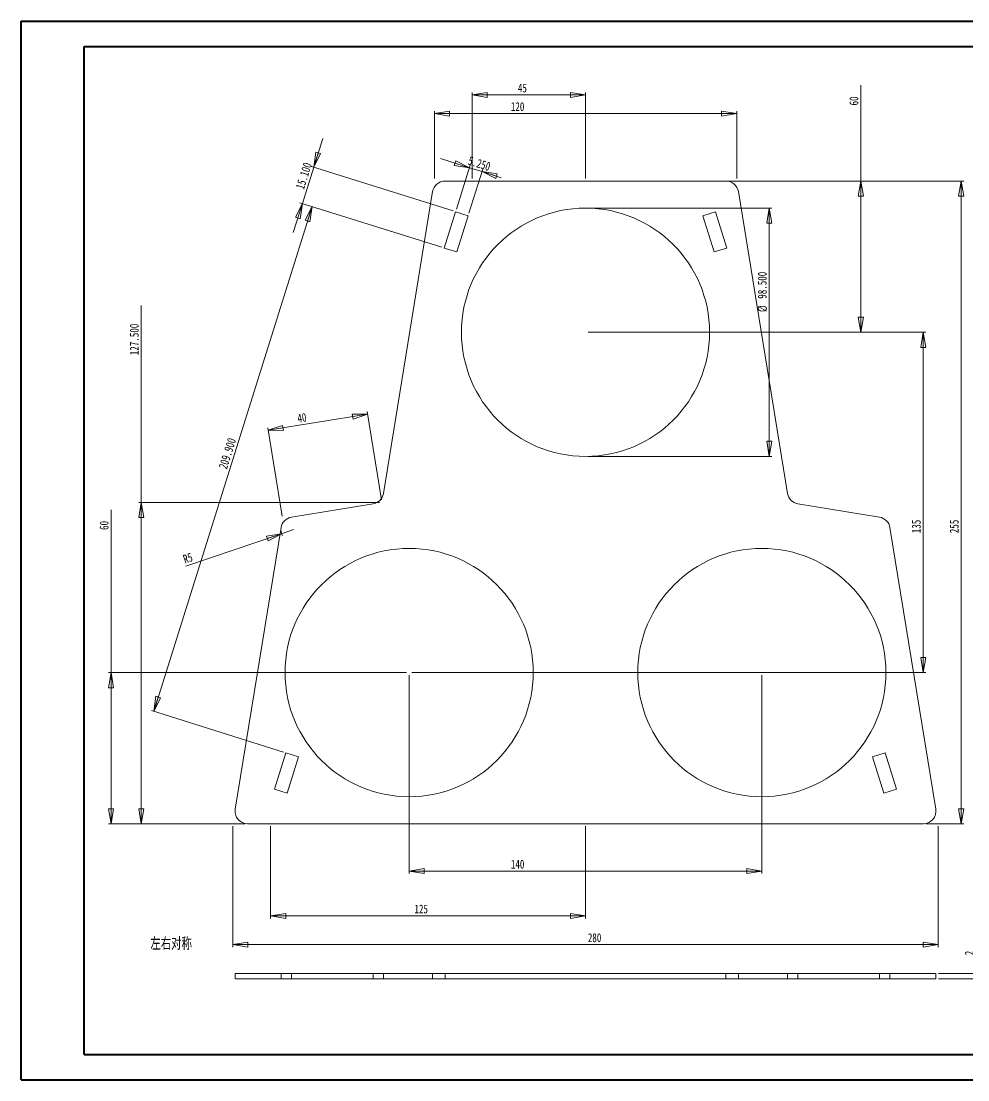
# Model space of a CAD drawing. Header units: millimetres. Extents: x 0 to 594, y 0 to 420.
# Drawn here: x 0.1 to 375.9, y 0.2 to 420.2 of the extents above; entities that cross this region are included whole.
import ezdxf

# ---------------------------------------------------------------- set-up
doc = ezdxf.new("R2010")
doc.units = ezdxf.units.MM
doc.styles.add('SLDTEXTSTYLE0', font='TXT', dxfattribs={"width": 0.75, "bigfont": 'bigfont'})
doc.styles.add('SLDTEXTSTYLE2', font='TXT', dxfattribs={"width": 0.75})
doc.dimstyles.new('SLDDIMSTYLE0', dxfattribs={"dimtxt": 3.5, "dimasz": 6, "dimexe": 0, "dimexo": 0.0625, "dimgap": 0.875, "dimtad": 1, "dimrnd": 1e-09, "dimzin": 4, "dimdsep": 46, "dimtxsty": 'SLDTEXTSTYLE2', "dimblk1": 'CLOSED', "dimblk2": 'CLOSED', "dimsah": 1, "dimcen": 0.09, "dimadec": 0, "dimazin": 1, "dimtfac": 1, "dimtmove": 0, "dimatfit": 0, "dimldrblk": 'CLOSED', "dimfxl": 1, "dimfrac": 2, "dimtolj": 1, "dimtzin": 12, "dimarcsym": 0})
doc.dimstyles.new('SLDDIMSTYLE1', dxfattribs={"dimtxt": 3.5, "dimasz": 6, "dimexe": 0, "dimexo": 0.0625, "dimgap": 0.875, "dimtad": 1, "dimrnd": 1e-09, "dimzin": 4, "dimdsep": 46, "dimtxsty": 'SLDTEXTSTYLE2', "dimblk1": 'CLOSED', "dimblk2": 'CLOSED', "dimsah": 1, "dimcen": 0.09, "dimadec": 0, "dimazin": 1, "dimtfac": 1, "dimtofl": 0, "dimtmove": 0, "dimatfit": 3, "dimldrblk": 'CLOSED', "dimfxl": 1, "dimfrac": 2, "dimtolj": 1, "dimtzin": 12, "dimarcsym": 0})
doc.dimstyles.new('SLDDIMSTYLE2', dxfattribs={"dimtxt": 3.5, "dimasz": 6, "dimexe": 0, "dimexo": 0.0625, "dimgap": 0.875, "dimtad": 1, "dimrnd": 1e-09, "dimzin": 12, "dimdsep": 46, "dimtxsty": 'SLDTEXTSTYLE2', "dimblk1": 'CLOSED', "dimblk2": 'CLOSED', "dimsah": 1, "dimcen": 0.09, "dimadec": 0, "dimazin": 3, "dimtfac": 1, "dimtofl": 0, "dimtmove": 0, "dimatfit": 3, "dimldrblk": 'CLOSED', "dimfxl": 1, "dimfrac": 2, "dimtolj": 1, "dimtzin": 12, "dimarcsym": 0})
doc.dimstyles.new('SLDDIMSTYLE3', dxfattribs={"dimtxt": 3.5, "dimasz": 6, "dimexe": 0, "dimexo": 0.0625, "dimgap": 0.875, "dimtad": 1, "dimrnd": 1e-09, "dimzin": 12, "dimdsep": 46, "dimtxsty": 'SLDTEXTSTYLE2', "dimblk1": 'CLOSED', "dimblk2": 'CLOSED', "dimsah": 1, "dimcen": 0, "dimadec": 0, "dimazin": 3, "dimtfac": 1, "dimtofl": 0, "dimtmove": 0, "dimatfit": 3, "dimldrblk": 'CLOSED', "dimfxl": 1, "dimfrac": 2, "dimtolj": 1, "dimtzin": 12, "dimarcsym": 0})
doc.dimstyles.new('SLDDIMSTYLE4', dxfattribs={"dimtxt": 3.5, "dimasz": 6, "dimexe": 0, "dimexo": 0.0625, "dimgap": 0.875, "dimtad": 1, "dimrnd": 1e-09, "dimzin": 12, "dimdsep": 46, "dimtxsty": 'SLDTEXTSTYLE2', "dimblk1": 'CLOSED', "dimblk2": 'CLOSED', "dimsah": 1, "dimcen": 0.09, "dimadec": 0, "dimazin": 3, "dimtfac": 1, "dimtmove": 0, "dimatfit": 0, "dimldrblk": 'CLOSED', "dimfxl": 1, "dimfrac": 2, "dimtolj": 1, "dimtzin": 12, "dimarcsym": 0})

# ---------------------------------------------------------------- blocks, each defined once
blk = doc.blocks.new('_CLOSED')
at = {"color": 0, "linetype": 'ByBlock', "lineweight": -2}
for p, q in [((-1, 0.166667), (0, 0)), ((-1, 0.166667), (-1, -0.166667)), ((0, 0), (-1, -0.166667)), ((0, 0), (-1, 0))]:
    blk.add_line(p, q, dxfattribs=at)
blk = doc.blocks.new('*D4')
at = {"color": 7, "linetype": 'Continuous', "lineweight": 0}
for p, q in [((178, 362.08), (166.55, 365.67)), ((172.82, 345.57), (178.3, 363.04)), ((177.83, 344), (183.31, 361.46)), ((178, 362.08), (183.01, 360.51)), ((183.01, 360.51), (190.66, 358.11))]:
    blk.add_line(p, q, dxfattribs=at)
at = {"color": 7, "linetype": 'Continuous', "lineweight": 0, "xscale": 6, "yscale": 6}
for p, rotation in [((178, 362.08, -0.4), 342.5820292078), ((183.01, 360.51, -0.4), 162.5820292078)]:
    blk.add_blockref('_CLOSED', p, dxfattribs=dict(at, rotation=rotation))
at = {"color": 7, "linetype": 'Continuous', "lineweight": 0, "insert": (178.19, 366.75, -0.4), "char_height": 3.5, "attachment_point": 1, "rotation": 342.582, "style": 'SLDTEXTSTYLE2'}
blk.add_mtext('5.250', dxfattribs=at)
blk = doc.blocks.new('*D5')
at = {"color": 7, "linetype": 'Continuous', "lineweight": 0}
for p, q in [((116.21, 362.28), (119.8, 373.73)), ((111.69, 347.88), (116.21, 362.28)), ((171.56, 344.92), (115.26, 362.58)), ((111.69, 347.88), (108.1, 336.43)), ((167.04, 330.51), (110.74, 348.18))]:
    blk.add_line(p, q, dxfattribs=at)
at = {"color": 7, "linetype": 'Continuous', "lineweight": 0, "xscale": 6, "yscale": 6}
for p, rotation in [((116.21, 362.28, -0.4), 252.5820292078), ((111.69, 347.88, -0.4), 72.5820292078)]:
    blk.add_blockref('_CLOSED', p, dxfattribs=dict(at, rotation=rotation))
at = {"color": 7, "linetype": 'Continuous', "lineweight": 0, "insert": (108.97, 354.26, -0.4), "char_height": 3.5, "attachment_point": 1, "rotation": 72.582, "style": 'SLDTEXTSTYLE2'}
blk.add_mtext('15.100', dxfattribs=at)
blk = doc.blocks.new('*D6')
at = {"color": 7, "linetype": 'Continuous', "lineweight": 0}
for p, q in [((115.53, 346.67), (52.7, 146.39)), ((167.04, 330.51), (114.58, 346.97)), ((104.21, 130.24), (51.75, 146.69))]:
    blk.add_line(p, q, dxfattribs=at)
at = {"color": 7, "linetype": 'Continuous', "lineweight": 0, "xscale": 6, "yscale": 6}
for p, rotation in [((115.53, 346.67, -0.4), 72.5820292078), ((52.7, 146.39, -0.4), 252.5820292078)]:
    blk.add_blockref('_CLOSED', p, dxfattribs=dict(at, rotation=rotation))
at = {"color": 7, "linetype": 'Continuous', "lineweight": 0, "insert": (78.37, 243.27, -0.4), "char_height": 3.5, "attachment_point": 1, "rotation": 72.582, "style": 'SLDTEXTSTYLE2'}
blk.add_mtext('209.900', dxfattribs=at)
blk = doc.blocks.new('*D7')
at = {"color": 7, "linetype": 'Continuous', "lineweight": 0}
for p, q in [((99.09, 100.79), (99.09, 64.23)), ((224.09, 100.79), (224.09, 64.23)), ((224.09, 65.23), (99.09, 65.23))]:
    blk.add_line(p, q, dxfattribs=at)
at = {"color": 7, "linetype": 'Continuous', "lineweight": 0, "xscale": 6, "yscale": 6, "rotation": 180}
blk.add_blockref('_CLOSED', (99.09, 65.23, -0.4), dxfattribs=at)
at = {"color": 7, "linetype": 'Continuous', "lineweight": 0, "xscale": 6, "yscale": 6}
blk.add_blockref('_CLOSED', (224.09, 65.23, -0.4), dxfattribs=at)
at = {"color": 7, "linetype": 'Continuous', "lineweight": 0, "insert": (156.19, 69.74, -0.4), "char_height": 3.5, "attachment_point": 1, "style": 'SLDTEXTSTYLE2'}
blk.add_mtext('125', dxfattribs=at)
blk = doc.blocks.new('*D8')
at = {"color": 7, "linetype": 'Continuous', "lineweight": 0}
for p, q in [((179.09, 357.79), (179.09, 391.94)), ((224.09, 390.94), (179.09, 390.94)), ((224.09, 357.79), (224.09, 391.94))]:
    blk.add_line(p, q, dxfattribs=at)
at = {"color": 7, "linetype": 'Continuous', "lineweight": 0, "xscale": 6, "yscale": 6, "rotation": 180}
blk.add_blockref('_CLOSED', (179.09, 390.94, -0.4), dxfattribs=at)
at = {"color": 7, "linetype": 'Continuous', "lineweight": 0, "xscale": 6, "yscale": 6}
blk.add_blockref('_CLOSED', (224.09, 390.94, -0.4), dxfattribs=at)
at = {"color": 7, "linetype": 'Continuous', "lineweight": 0, "insert": (197.25, 395.45, -0.4), "char_height": 3.5, "attachment_point": 1, "style": 'SLDTEXTSTYLE2'}
blk.add_mtext('45', dxfattribs=at)
blk = doc.blocks.new('*D9')
at = {"color": 7, "linetype": 'Continuous', "lineweight": 0}
for p, q in [((225.09, 346.04), (298.05, 346.04)), ((297.05, 247.54), (297.05, 346.04)), ((225.09, 247.54), (298.05, 247.54))]:
    blk.add_line(p, q, dxfattribs=at)
at = {"color": 7, "linetype": 'Continuous', "lineweight": 0, "xscale": 6, "yscale": 6}
for p, rotation in [((297.05, 346.04, -2.4), 90), ((297.05, 247.54, -2.4), 270)]:
    blk.add_blockref('_CLOSED', p, dxfattribs=dict(at, rotation=rotation))
at = {"color": 7, "linetype": 'Continuous', "lineweight": 0, "char_height": 3.5, "attachment_point": 1, "rotation": 90, "style": 'SLDTEXTSTYLE2'}
for s, insert in [('98.500', (292.48, 310.09, -2.4)), ('%%c', (292.53, 304.82, -2.4))]:
    blk.add_mtext(s, dxfattribs=dict(at, insert=insert))
blk = doc.blocks.new('*D10')
at = {"color": 7, "linetype": 'Continuous', "lineweight": 0}
for p, q in [((35.75, 161.79), (35.75, 226.39)), ((153.09, 161.79), (34.75, 161.79)), ((35.75, 161.79), (35.75, 101.79)), ((88.97, 101.79), (34.75, 101.79))]:
    blk.add_line(p, q, dxfattribs=at)
at = {"color": 7, "linetype": 'Continuous', "lineweight": 0, "xscale": 6, "yscale": 6}
for p, rotation in [((35.75, 161.79, -2.4), 90), ((35.75, 101.79, -2.4), 270)]:
    blk.add_blockref('_CLOSED', p, dxfattribs=dict(at, rotation=rotation))
at = {"color": 7, "linetype": 'Continuous', "lineweight": 0, "insert": (31.23, 218.37, -2.4), "char_height": 3.5, "attachment_point": 1, "rotation": 90, "style": 'SLDTEXTSTYLE2'}
blk.add_mtext('60', dxfattribs=at)
blk = doc.blocks.new('*D11')
at = {"color": 7, "linetype": 'Continuous', "lineweight": 0}
for p, q in [((333.37, 356.79), (333.37, 394.8)), ((280.84, 356.79), (334.37, 356.79)), ((333.37, 296.79), (333.37, 356.79)), ((225.09, 296.79), (334.37, 296.79))]:
    blk.add_line(p, q, dxfattribs=at)
at = {"color": 7, "linetype": 'Continuous', "lineweight": 0, "xscale": 6, "yscale": 6}
for p, rotation in [((333.37, 356.79, -2.4), 90), ((333.37, 296.79, -2.4), 270)]:
    blk.add_blockref('_CLOSED', p, dxfattribs=dict(at, rotation=rotation))
at = {"color": 7, "linetype": 'Continuous', "lineweight": 0, "insert": (328.86, 386.78, -2.4), "char_height": 3.5, "attachment_point": 1, "rotation": 90, "style": 'SLDTEXTSTYLE2'}
blk.add_mtext('60', dxfattribs=at)
blk = doc.blocks.new('*D12')
at = {"color": 7, "linetype": 'Continuous', "lineweight": 0}
for p, q in [((154.09, 160.79), (154.09, 82.01)), ((294.09, 160.79), (294.09, 82.01)), ((154.09, 83.01), (294.09, 83.01))]:
    blk.add_line(p, q, dxfattribs=at)
at = {"color": 7, "linetype": 'Continuous', "lineweight": 0, "xscale": 6, "yscale": 6, "rotation": 180}
blk.add_blockref('_CLOSED', (154.09, 83.01, -2.4), dxfattribs=at)
at = {"color": 7, "linetype": 'Continuous', "lineweight": 0, "xscale": 6, "yscale": 6}
blk.add_blockref('_CLOSED', (294.09, 83.01, -2.4), dxfattribs=at)
at = {"color": 7, "linetype": 'Continuous', "lineweight": 0, "insert": (194.47, 87.52, -2.4), "char_height": 3.5, "attachment_point": 1, "style": 'SLDTEXTSTYLE2'}
blk.add_mtext('140', dxfattribs=at)
blk = doc.blocks.new('*D13')
at = {"color": 7, "linetype": 'Continuous', "lineweight": 0}
for p, q in [((225.09, 296.79), (359.16, 296.79)), ((358.16, 296.79), (358.16, 161.79)), ((155.09, 161.79), (359.16, 161.79))]:
    blk.add_line(p, q, dxfattribs=at)
at = {"color": 7, "linetype": 'Continuous', "lineweight": 0, "xscale": 6, "yscale": 6}
for p, rotation in [((358.16, 296.79, -2.4), 90), ((358.16, 161.79, -2.4), 270)]:
    blk.add_blockref('_CLOSED', p, dxfattribs=dict(at, rotation=rotation))
at = {"color": 7, "linetype": 'Continuous', "lineweight": 0, "insert": (353.65, 217.08, -2.4), "char_height": 3.5, "attachment_point": 1, "rotation": 90, "style": 'SLDTEXTSTYLE2'}
blk.add_mtext('135', dxfattribs=at)
blk = doc.blocks.new('*D14')
at = {"color": 7, "linetype": 'Continuous', "lineweight": 0}
for p, q in [((47.75, 229.29), (47.75, 307.36)), ((142.3, 229.29), (46.75, 229.29)), ((47.75, 229.29), (47.75, 101.79)), ((88.97, 101.79), (46.75, 101.79))]:
    blk.add_line(p, q, dxfattribs=at)
at = {"color": 7, "linetype": 'Continuous', "lineweight": 0, "xscale": 6, "yscale": 6}
for p, rotation in [((47.75, 229.29, -2.4), 90), ((47.75, 101.79, -2.4), 270)]:
    blk.add_blockref('_CLOSED', p, dxfattribs=dict(at, rotation=rotation))
at = {"color": 7, "linetype": 'Continuous', "lineweight": 0, "insert": (43.23, 287.7, -2.4), "char_height": 3.5, "attachment_point": 1, "rotation": 90, "style": 'SLDTEXTSTYLE2'}
blk.add_mtext('127.500', dxfattribs=at)
blk = doc.blocks.new('*D15')
at = {"color": 7, "linetype": 'Continuous', "lineweight": 0}
for p, q in [((84.09, 100.79), (84.09, 52.84)), ((364.09, 100.79), (364.09, 52.84)), ((84.09, 53.84), (364.09, 53.84))]:
    blk.add_line(p, q, dxfattribs=at)
at = {"color": 7, "linetype": 'Continuous', "lineweight": 0, "xscale": 6, "yscale": 6, "rotation": 180}
blk.add_blockref('_CLOSED', (84.09, 53.84, -2.4), dxfattribs=at)
at = {"color": 7, "linetype": 'Continuous', "lineweight": 0, "xscale": 6, "yscale": 6}
blk.add_blockref('_CLOSED', (364.09, 53.84, -2.4), dxfattribs=at)
at = {"color": 7, "linetype": 'Continuous', "lineweight": 0, "insert": (225.02, 58.35, -2.4), "char_height": 3.5, "attachment_point": 1, "style": 'SLDTEXTSTYLE2'}
blk.add_mtext('280', dxfattribs=at)
blk = doc.blocks.new('*D16')
at = {"color": 7, "linetype": 'Continuous', "lineweight": 0}
for p, q in [((164.09, 357.79), (164.09, 384.56)), ((164.09, 383.56), (284.09, 383.56)), ((284.09, 357.79), (284.09, 384.56))]:
    blk.add_line(p, q, dxfattribs=at)
at = {"color": 7, "linetype": 'Continuous', "lineweight": 0, "xscale": 6, "yscale": 6, "rotation": 180}
blk.add_blockref('_CLOSED', (164.09, 383.56, -2.4), dxfattribs=at)
at = {"color": 7, "linetype": 'Continuous', "lineweight": 0, "xscale": 6, "yscale": 6}
blk.add_blockref('_CLOSED', (284.09, 383.56, -2.4), dxfattribs=at)
at = {"color": 7, "linetype": 'Continuous', "lineweight": 0, "insert": (194.47, 388.07, -2.4), "char_height": 3.5, "attachment_point": 1, "style": 'SLDTEXTSTYLE2'}
blk.add_mtext('120', dxfattribs=at)
blk = doc.blocks.new('*D17')
at = {"color": 7, "linetype": 'Continuous', "lineweight": 0}
for p, q in [((143.14, 230.27), (137.43, 265.31)), ((137.59, 264.32), (98.11, 257.89)), ((103.66, 223.84), (97.95, 258.87))]:
    blk.add_line(p, q, dxfattribs=at)
at = {"color": 7, "linetype": 'Continuous', "lineweight": 0, "xscale": 6, "yscale": 6}
for p, rotation in [((137.59, 264.32, -2.4), 9.2589624483), ((98.11, 257.89, -2.4), 189.2589624483)]:
    blk.add_blockref('_CLOSED', p, dxfattribs=dict(at, rotation=rotation))
at = {"color": 7, "linetype": 'Continuous', "lineweight": 0, "insert": (109.48, 264.31, -2.4), "char_height": 3.5, "attachment_point": 1, "rotation": 9.259, "style": 'SLDTEXTSTYLE2'}
blk.add_mtext('40', dxfattribs=at)
blk = doc.blocks.new('*D18')
at = {"color": 7, "linetype": 'Continuous', "lineweight": 0}
for q in [(108.18, 218.5), (65.43, 204.03)]:
    blk.add_line((103.44, 216.89), q, dxfattribs=at)
blk.add_arc((108.18, 218.5), 5, 182.051, 210.0079, dxfattribs=at)
at = {"color": 7, "linetype": 'Continuous', "lineweight": 0, "xscale": 6, "yscale": 6, "rotation": 18.6980133124}
blk.add_blockref('_CLOSED', (103.44, 216.89, -2.4), dxfattribs=at)
at = {"color": 7, "linetype": 'Continuous', "lineweight": 0, "insert": (63.99, 208.3, -2.4), "char_height": 3.5, "attachment_point": 1, "rotation": 18.698, "style": 'SLDTEXTSTYLE2'}
blk.add_mtext('R5', dxfattribs=at)
blk = doc.blocks.new('*D19')
at = {"color": 7, "linetype": 'Continuous', "lineweight": 0}
for p, q in [((280.84, 356.79), (374.21, 356.79)), ((373.21, 101.79), (373.21, 356.79)), ((359.21, 101.79), (374.21, 101.79))]:
    blk.add_line(p, q, dxfattribs=at)
at = {"color": 7, "linetype": 'Continuous', "lineweight": 0, "xscale": 6, "yscale": 6}
for p, rotation in [((373.21, 356.79, -2.4), 90), ((373.21, 101.79, -2.4), 270)]:
    blk.add_blockref('_CLOSED', p, dxfattribs=dict(at, rotation=rotation))
at = {"color": 7, "linetype": 'Continuous', "lineweight": 0, "insert": (368.69, 217.08, -2.4), "char_height": 3.5, "attachment_point": 1, "rotation": 90, "style": 'SLDTEXTSTYLE2'}
blk.add_mtext('255', dxfattribs=at)
blk = doc.blocks.new('*D20')
at = {"color": 7, "linetype": 'Continuous', "lineweight": 0}
for p, q in [((379.21, 42.34), (379.21, 55.06)), ((364.14, 42.34), (380.21, 42.34)), ((379.21, 42.34), (379.21, 40.34)), ((364.14, 40.34), (380.21, 40.34)), ((379.21, 40.34), (379.21, 28.34))]:
    blk.add_line(p, q, dxfattribs=at)
at = {"color": 7, "linetype": 'Continuous', "lineweight": 0, "xscale": 6, "yscale": 6}
for p, rotation in [((379.21, 42.34, -127.4), 270), ((379.21, 40.34, -127.4), 90)]:
    blk.add_blockref('_CLOSED', p, dxfattribs=dict(at, rotation=rotation))
at = {"color": 7, "linetype": 'Continuous', "lineweight": 0, "insert": (374.69, 49.63, -127.4), "char_height": 3.5, "attachment_point": 1, "rotation": 90, "style": 'SLDTEXTSTYLE2'}
blk.add_mtext('2', dxfattribs=at)

msp = doc.modelspace()

# ---------------------------------------------------------------- linework, layer by layer
at = {"color": 7, "linetype": 'Continuous', "lineweight": 40}
for p, q in [((0.079, 0.215), (0.079, 420.215)), ((0.079, 420.215), (594.079, 420.215)), ((25.079, 10.215), (25.079, 410.215)), ((25.079, 410.215), (584.079, 410.215)), ((25.079, 10.215), (584.079, 10.215)), ((0.079, 0.215), (594.079, 0.215))]:
    msp.add_line(p, q, dxfattribs=at)
at = {"color": 7, "linetype": 'Continuous', "lineweight": 15}
for p, q in [((279.836, 356.788), (168.338, 356.788)), ((163.403, 352.592), (143.881, 232.839)), ((304.293, 232.839), (284.771, 352.592)), ((172.518, 344.619), (167.998, 330.211)), ((177.527, 343.047), (172.518, 344.619)), ((275.656, 344.619), (270.646, 343.047)), ((280.176, 330.211), (275.656, 344.619)), ((173.007, 328.64), (177.527, 343.047)), ((270.646, 343.047), (275.166, 328.64)), ((167.998, 330.211), (173.007, 328.64)), ((275.166, 328.64), (280.176, 330.211)), ((139.75, 228.709), (107.374, 223.431)), ((340.799, 223.431), (308.423, 228.709)), ((103.244, 219.3), (85.033, 107.592)), ((363.141, 107.592), (344.93, 219.3)), ((105.166, 129.936), (100.646, 115.528)), ((110.176, 128.364), (105.166, 129.936)), ((105.656, 113.957), (110.176, 128.364)), ((343.007, 129.936), (337.998, 128.364)), ((337.998, 128.364), (342.518, 113.957)), ((347.527, 115.528), (343.007, 129.936)), ((100.646, 115.528), (105.656, 113.957)), ((342.518, 113.957), (347.527, 115.528)), ((89.968, 101.788), (358.206, 101.788)), ((84.968, 42.341), (84.968, 40.341)), ((85.033, 42.341), (84.968, 42.341)), ((85.033, 40.341), (85.033, 42.341)), ((103.244, 42.341), (85.033, 42.341)), ((103.244, 40.341), (103.244, 42.341)), ((107.374, 42.341), (103.244, 42.341)), ((107.374, 40.341), (107.374, 42.341)), ((139.75, 42.341), (107.374, 42.341)), ((139.75, 40.341), (139.75, 42.341)), ((143.881, 42.341), (139.75, 42.341)), ((143.881, 40.341), (143.881, 42.341)), ((163.403, 42.341), (143.881, 42.341)), ((163.403, 40.341), (163.403, 42.341)), ((168.338, 42.341), (163.403, 42.341)), ((168.338, 40.341), (168.338, 42.341)), ((279.836, 42.341), (168.338, 42.341)), ((279.836, 40.341), (279.836, 42.341)), ((284.771, 42.341), (279.836, 42.341)), ((284.771, 40.341), (284.771, 42.341)), ((304.293, 42.341), (284.771, 42.341)), ((304.293, 40.341), (304.293, 42.341)), ((308.423, 42.341), (304.293, 42.341)), ((308.423, 40.341), (308.423, 42.341)), ((340.799, 42.341), (308.423, 42.341)), ((340.799, 40.341), (340.799, 42.341)), ((344.93, 42.341), (340.799, 42.341)), ((344.93, 40.341), (344.93, 42.341)), ((363.141, 42.341), (344.93, 42.341)), ((363.141, 40.341), (363.141, 42.341)), ((363.206, 42.341), (363.141, 42.341)), ((363.206, 40.341), (363.206, 42.341)), ((85.033, 40.341), (84.968, 40.341)), ((103.244, 40.341), (85.033, 40.341)), ((107.374, 40.341), (103.244, 40.341)), ((139.75, 40.341), (107.374, 40.341)), ((143.881, 40.341), (139.75, 40.341)), ((163.403, 40.341), (143.881, 40.341)), ((168.338, 40.341), (163.403, 40.341)), ((279.836, 40.341), (168.338, 40.341)), ((284.771, 40.341), (279.836, 40.341)), ((304.293, 40.341), (284.771, 40.341)), ((308.423, 40.341), (304.293, 40.341)), ((340.799, 40.341), (308.423, 40.341)), ((344.93, 40.341), (340.799, 40.341)), ((363.141, 40.341), (344.93, 40.341)), ((363.206, 40.341), (363.141, 40.341))]:
    msp.add_line(p, q, dxfattribs=at)
for centre in [(224.087, 296.788), (154.087, 161.788), (294.087, 161.788)]:
    msp.add_circle(centre, 49.25, dxfattribs=at)
for centre, start, end in [((168.338, 351.788), 90, 170.74104), ((279.836, 351.788), 9.25896, 90), ((138.946, 233.644), 279.25896, 350.74104), ((309.228, 233.644), 189.25896, 260.74104), ((108.179, 218.496), 99.25896, 170.74104), ((339.995, 218.496), 9.25896, 80.74104), ((89.968, 106.788), 170.74104, 270), ((358.206, 106.788), 270, 9.25896)]:
    msp.add_arc(centre, 5, start, end, dxfattribs=at)

# ---------------------------------------------------------------- texts
at = {"color": 7, "linetype": 'Continuous', "lineweight": 0, "insert": (51.362, 56.731), "char_height": 5, "attachment_point": 1, "style": 'SLDTEXTSTYLE0'}
msp.add_mtext('\\M+18DB6\\M+18945对\\M+18FCC', dxfattribs=at)

# ---------------------------------------------------------------- dimensions: what is measured, and where the dimension line sits
at = {"color": 7, "linetype": 'Continuous', "lineweight": 0}
for base, p1, p2, picture, middle in [((179.087, 393.716), (224.087, 356.788), (179.087, 356.788), '*D8', (201.255, 393.716)), ((284.087, 386.336), (164.087, 356.788), (284.087, 356.788), '*D16', (199.768, 386.336)), ((294.087, 85.788), (154.087, 161.788), (294.087, 161.788), '*D12', (199.768, 85.788)), ((364.087, 56.618), (84.087, 101.788), (364.087, 101.788), '*D15', (230.319, 56.618)), ((99.087, 68.005), (224.087, 101.788), (99.087, 101.788), '*D7', (161.491, 68.005))]:
    dim = msp.add_linear_dim(base=base, p1=p1, p2=p2, dimstyle='SLDDIMSTYLE2', dxfattribs=at)
    dim.commit()
    dim.dimension.update_dxf_attribs({"geometry": picture, "text_midpoint": middle, "dimtype": 160})
for base, p1, p2, angle, dimstyle, picture, middle in [((330.59, 356.788), (224.087, 296.788), (279.836, 356.788), 90, 'SLDDIMSTYLE2', '*D11', (330.59, 390.788)), ((113.561, 363.115), (167.998, 330.211), (172.518, 344.619), 72.58203, 'SLDDIMSTYLE0', '*D5', (113.175, 361.884)), ((183.838, 363.162), (172.518, 344.619), (177.527, 343.047), 342.58203, 'SLDDIMSTYLE0', '*D4', (184.583, 362.928)), ((373.206, 356.788), (358.206, 101.788), (279.836, 356.788), 90, 'SLDDIMSTYLE2', '*D19', (373.206, 222.379)), ((50.052, 147.226), (167.998, 330.211), (105.166, 129.936), 72.58203, 'SLDDIMSTYLE1', '*D6', (82.962, 252.126)), ((44.968, 101.788), (143.302, 229.288), (89.968, 101.788), 90, 'SLDDIMSTYLE1', '*D14', (44.968, 297.528)), ((355.381, 161.788), (224.087, 296.788), (154.087, 161.788), 90, 'SLDDIMSTYLE2', '*D13', (355.381, 222.379)), ((97.665, 260.627), (143.302, 229.288), (103.823, 222.852), 9.25896, 'SLDDIMSTYLE2', '*D17', (113.717, 263.244)), ((32.968, 101.788), (154.087, 161.788), (89.968, 101.788), 90, 'SLDDIMSTYLE2', '*D10', (32.968, 222.379)), ((379.206, 40.341), (363.141, 42.341), (363.141, 40.341), 90, 'SLDDIMSTYLE4', '*D20', (379.206, 52.341))]:
    dim = msp.add_linear_dim(base=base, p1=p1, p2=p2, angle=angle, dimstyle=dimstyle, dxfattribs=at)
    dim.commit()
    dim.dimension.update_dxf_attribs({"geometry": picture, "text_midpoint": middle, "dimtype": 160})
dim = msp.add_linear_dim(base=(294.241, 346.038), p1=(224.087, 247.538), p2=(224.087, 346.038), angle=90, text='%%c<>', dimstyle='SLDDIMSTYLE1', dxfattribs=at)
dim.commit()
dim.dimension.update_dxf_attribs({"geometry": '*D9', "text_midpoint": (294.241, 315.989), "dimtype": 160})
dim = msp.add_radius_dim(center=(108.179, 218.496), mpoint=(103.443, 216.893), dimstyle='SLDDIMSTYLE3', dxfattribs=at)
dim.commit()
dim.dimension.update_dxf_attribs({"geometry": '*D18', "text_midpoint": (69.257, 205.323), "dimtype": 164})

doc.saveas('drawing.dxf')
